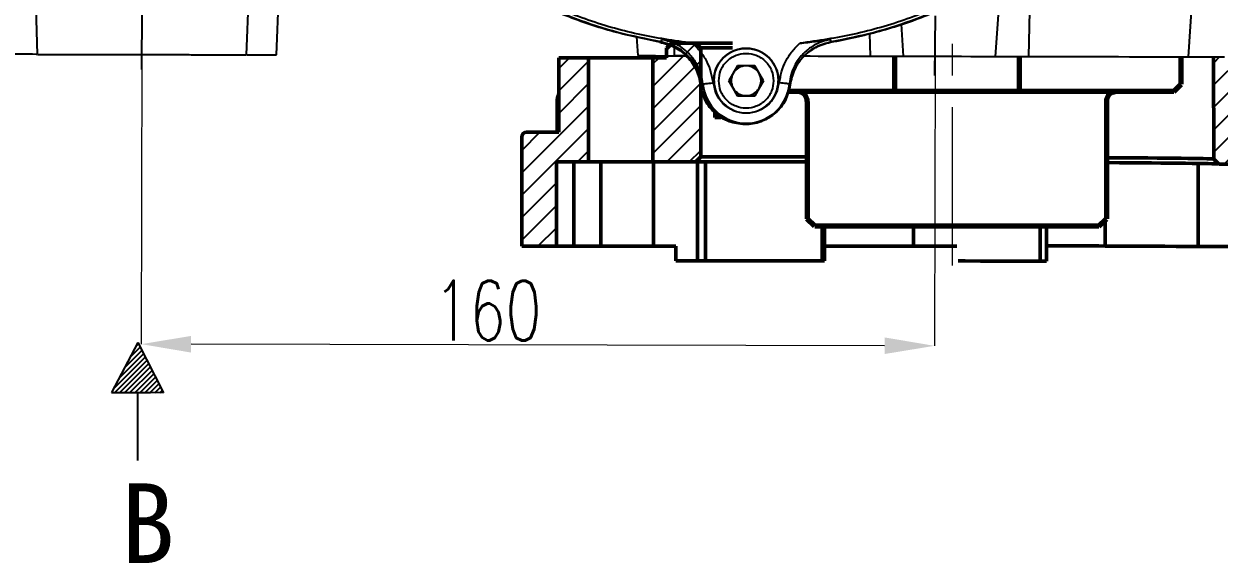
# Model space of a CAD drawing. Header units: millimetres. Extents: x 2642 to 4256, y 821 to 2003.
# Drawn here: x 2862.2 to 3102, y 1499.9 to 1608.1 of the extents above; entities that cross this region are included whole.
import ezdxf

# ---------------------------------------------------------------- set-up
doc = ezdxf.new("R2010")
doc.units = ezdxf.units.MM
doc.linetypes.add('AM_ISO08W050', pattern=[18, 12, -1.5, 3, -1.5])
doc.linetypes.add('CENTER', pattern=[50.8, 31.75, -6.35, 6.35, -6.35])
for name, color, linetype, lineweight in [('1', 7, 'Continuous', 0), ('AM_5', 3, 'Continuous', 25), ('AM_7', 4, 'AM_ISO08W050', 25), ('CAXA0', 7, 'Continuous', 70), ('文字', 7, 'Continuous', 13)]:
    doc.layers.add(name, color=color, linetype=linetype, lineweight=lineweight)
doc.layers.add('5剖面线层', color=2, linetype='Continuous')
doc.layers.add('layer 1', color=7, linetype='Continuous')
doc.styles.add('SLDTEXTSTYLE1', font='txt.shx', dxfattribs={"width": 0.7, "bigfont": 'gbcbig.shx'})
doc.styles.add('STYLE1', font='txt.shx', dxfattribs={"width": 0.8, "height": 3, "bigfont": 'hzdx.shx'})
doc.dimstyles.new('SLDDIMSTYLE12$0', dxfattribs={"dimtxt": 12, "dimasz": 10, "dimexe": 0, "dimexo": 0.0625, "dimgap": 0.875, "dimtad": 1, "dimdec": 1, "dimlfac": 1.8, "dimrnd": 1e-09, "dimzin": 12, "dimdsep": 46, "dimtxsty": 'SLDTEXTSTYLE1', "dimcen": 0.09, "dimdle": 8.16, "dimclrd": 3, "dimclre": 3, "dimadec": 0, "dimazin": 3, "dimtfac": 1, "dimtdec": 1, "dimtofl": 0, "dimtmove": 0, "dimatfit": 3, "dimfxl": 0, "dimfrac": 2, "dimtolj": 1, "dimlwd": 5, "dimlwe": 5, "dimarcsym": 0})

# ---------------------------------------------------------------- blocks, each defined once
blk = doc.blocks.new('*D11')
at = {"layer": 'AM_5', "color": 3, "lineweight": 5, "transparency": 16777216}
blk.add_line((3063.35, 1900.21), (3247.24, 1900.21), dxfattribs=at)
at = {"layer": 'AM_5', "color": 3, "linetype": 'Continuous', "lineweight": 5, "transparency": 16777216}
for p, q in [((3247.24, 1890.21), (3247.24, 1611.47)), ((3110.42, 1601.47), (3247.24, 1601.47))]:
    blk.add_line(p, q, dxfattribs=at)
at = {"layer": 'AM_5', "color": 3, "transparency": 16777216}
for points in [[(3245.58, 1890.21), (3248.91, 1890.21), (3247.24, 1900.21)], [(3245.58, 1611.47), (3248.91, 1611.47), (3247.24, 1601.47)]]:
    blk.add_solid(points, dxfattribs=at)
at = {"layer": 'Defpoints', "color": 0, "transparency": 16777216}
for p in [(3063.29, 1900.21), (3110.35, 1601.47), (3247.24, 1601.47)]:
    blk.add_point(p, dxfattribs=at)
at = {"layer": 'AM_5', "color": 0, "transparency": 16777216, "insert": (3240.37, 1750.84), "char_height": 12, "attachment_point": 5, "rotation": 90, "style": 'SLDTEXTSTYLE1'}
blk.add_mtext('\\A1;350', dxfattribs=at)
blk = doc.blocks.new('*D10')
at = {"layer": 'AM_5', "color": 3, "linetype": 'Continuous', "lineweight": 5, "transparency": 16777216}
for p, q in [((2885.85, 1601.89), (2885.73, 1543.86)), ((3034.85, 1543.54), (2895.73, 1543.84))]:
    blk.add_line(p, q, dxfattribs=at)
at = {"layer": 'AM_5', "color": 3, "lineweight": 5, "transparency": 16777216}
blk.add_line((3044.98, 1601.55), (3044.85, 1543.52), dxfattribs=at)
at = {"layer": 'AM_5', "color": 3, "transparency": 16777216}
for points in [[(2895.73, 1545.51), (2895.73, 1542.17), (2885.73, 1543.86)], [(3034.86, 1545.21), (3034.85, 1541.88), (3044.85, 1543.52)]]:
    blk.add_solid(points, dxfattribs=at)
at = {"layer": 'Defpoints', "color": 0, "transparency": 16777216}
for p in [(2885.85, 1601.95), (3044.98, 1601.61), (2885.73, 1543.86)]:
    blk.add_point(p, dxfattribs=at)
at = {"layer": 'AM_5', "color": 0, "transparency": 16777216, "insert": (2955.21, 1550.59), "char_height": 12, "attachment_point": 5, "rotation": 359.8775, "style": 'SLDTEXTSTYLE1'}
blk.add_mtext('\\A1;160', dxfattribs=at)

msp = doc.modelspace()

# ---------------------------------------------------------------- hatches: boundary and pattern name
at = {"layer": '5剖面线层'}
h = msp.add_hatch(dxfattribs=at)
h.set_pattern_fill('ANSI31', color=256)
h.set_pattern_definition([(45, (5886.606, -2254.8576), (-2.245064, 2.245064), [])])
h.paths.add_polyline_path([(3131.621, 1595.835), (3131.62, 1596.838), (3117.002, 1596.854), (3117, 1601.38), (3107.798, 1601.399), (3107.605, 1600.508), (3106.8, 1601.499), (3101.903, 1601.499), (3100.938, 1600.746), (3100.884, 1580.987), (3101.38, 1580.489), (3101.876, 1579.991), (3106.823, 1579.981), (3106.823, 1560.105), (3113.937, 1560.09), (3113.944, 1563.071), (3121.653, 1563.056), (3121.653, 1585.536), (3122.903, 1586.786), (3122.903, 1590.786), (3122.875, 1590.786)])
edge = h.paths.add_edge_path()
edge.add_spline(control_points=[(3153.744, 1591.809), (3153.744, 1592.138), (3153.713, 1592.461), (3153.619, 1592.938), (3153.58, 1593.095), (3153.486, 1593.408), (3153.43, 1593.563), (3153.244, 1594.015), (3153.091, 1594.301), (3152.731, 1594.842), (3152.521, 1595.098), (3152.063, 1595.558), (3151.813, 1595.764), (3151.27, 1596.128), (3150.981, 1596.283), (3150.383, 1596.531), (3150.069, 1596.627), (3149.428, 1596.756), (3149.105, 1596.788), (3148.614, 1596.818)], knot_values=[0, 0, 0, 0, 0.125, 0.125, 0.1875, 0.1875, 0.25, 0.25, 0.375, 0.375, 0.5, 0.5, 0.625, 0.625, 0.75, 0.75, 0.875, 0.875, 1, 1, 1, 1], degree=3, periodic=0)
edge.add_line((3148.614, 1596.818), (3131.653, 1596.838))
edge.add_line((3131.653, 1596.838), (3131.653, 1595.821))
edge.add_line((3131.653, 1595.821), (3140.375, 1590.786))
edge.add_line((3140.375, 1590.786), (3140.379, 1586.81))
edge.add_line((3140.379, 1586.81), (3141.653, 1585.536))
edge.add_line((3141.653, 1585.536), (3141.653, 1563.035))
edge.add_line((3141.653, 1563.035), (3141.674, 1563.014))
edge.add_line((3141.674, 1563.014), (3153.689, 1562.989))
edge.add_line((3153.689, 1562.989), (3153.744, 1591.809))
h.paths.add_polyline_path([(3141.653, 1585.536), (3140.381, 1585.536), (3140.403, 1564.285), (3141.653, 1563.035)], flags=17)
h.paths.add_polyline_path([(3122.903, 1585.536), (3121.653, 1585.536), (3121.653, 1563.035), (3122.903, 1564.285)], flags=17)
h.paths.add_polyline_path([(2997.991, 1603.277), (2996.997, 1604.271), (2992.1, 1604.271), (2991.106, 1603.277), (2991.106, 1601.29), (2988.373, 1601.29), (2988.373, 1580.42), (2988.464, 1580.42), (2996.997, 1580.42), (2997.991, 1581.414)])
edge = h.paths.add_edge_path()
edge.add_line((2975.454, 1601.29), (2969.492, 1601.29))
edge.add_line((2969.492, 1601.29), (2969.492, 1586.383))
edge.add_line((2969.492, 1586.383), (2963.032, 1586.383))
edge.add_arc((2963.032, 1585.389), 0.994, 90, 180)
edge.add_line((2962.038, 1585.389), (2962.038, 1563.526))
edge.add_line((2962.038, 1563.526), (2968.995, 1563.526))
edge.add_line((2968.995, 1563.526), (2968.995, 1580.42))
edge.add_line((2968.995, 1580.42), (2975.454, 1580.42))
edge.add_line((2975.454, 1580.42), (2975.454, 1601.29))
at = {"layer": 'layer 1'}
h = msp.add_hatch(dxfattribs=at)
h.set_pattern_fill('ANSI31', color=256, scale=0.225)
h.set_pattern_definition([(45, (-4232.64894, 2743.7348), (-0.50513941, 0.50513941), [])])
h.paths.add_polyline_path([(2885.023, 1544.171), (2879.743, 1534.135), (2884.954, 1534.135), (2890.165, 1534.064)])

# ---------------------------------------------------------------- linework, layer by layer
at = {"color": 7, "linetype": 'Continuous', "lineweight": 25}
for p, q in [((2863.272, 1650.267), (2864.855, 1601.997)), ((2906.855, 1601.907), (2908.64, 1650.072)), ((3095.803, 1601.503), (3098.211, 1636.638)), ((2912.855, 1601.894), (2913.598, 1621.963)), ((3064.175, 1621.173), (3063.703, 1601.572)), ((3057.104, 1601.586), (3058.205, 1617.264)), ((3038.181, 1608.048), (3038.604, 1601.625)), ((2985.1, 1605.497), (2985.354, 1601.739)), ((2990.041, 1604.478), (2990.16, 1604.995)), ((3024.097, 1604.478), (3023.977, 1604.995)), ((3032.006, 1601.639), (3031.916, 1606.149)), ((2992.69, 1601.724), (2992.666, 1603.406)), ((2994.905, 1601.719), (2992.69, 1601.724)), ((3005.336, 1599.692), (3003.604, 1596.692)), ((3008.8, 1599.692), (3005.336, 1599.692)), ((3010.532, 1596.692), (3008.8, 1599.692)), ((3091.285, 1601.513), (3102.034, 1601.49)), ((2998.243, 1595.827), (2998.392, 1596.077)), ((3000.568, 1596.699), (3000.568, 1596.699)), ((3003.604, 1596.692), (3005.336, 1593.692)), ((3004.47, 1595.192), (3003.604, 1596.692)), ((3005.336, 1593.692), (3004.47, 1595.192)), ((3008.8, 1593.692), (3010.532, 1596.692)), ((3009.666, 1595.192), (3008.8, 1593.692)), ((3010.532, 1596.692), (3009.666, 1595.192)), ((3013.568, 1596.685), (3013.568, 1596.685)), ((3015.894, 1595.827), (3015.745, 1596.077)), ((3005.336, 1593.692), (3008.8, 1593.692)), ((3005.336, 1593.692), (3005.336, 1593.692)), ((3007.068, 1593.692), (3005.336, 1593.692)), ((3008.8, 1593.692), (3007.068, 1593.692)), ((3008.8, 1593.692), (3008.8, 1593.692))]:
    msp.add_line(p, q, dxfattribs=at)
at = {"lineweight": 50}
for p, q in [((2992.1, 1604.271), (2991.106, 1603.277)), ((2996.997, 1604.271), (2992.1, 1604.271)), ((2997.991, 1603.277), (2996.997, 1604.271)), ((2996.997, 1604.271), (3004.342, 1604.271)), ((2991.106, 1601.29), (2991.106, 1603.277)), ((2997.991, 1603.277), (2997.991, 1581.414)), ((2969.492, 1586.383), (2969.492, 1601.29)), ((2969.492, 1601.29), (2975.454, 1601.29)), ((2975.454, 1601.29), (2975.454, 1580.42)), ((2991.106, 1601.29), (2975.454, 1601.29)), ((2988.373, 1580.42), (2988.373, 1601.29)), ((3100.859, 1601.499), (3100.884, 1580.987)), ((2969.157, 1592.346), (2969.157, 1586.383)), ((2969.492, 1592.346), (2969.157, 1592.346)), ((3000.788, 1590.24), (3000.807, 1589.327)), ((3000.807, 1589.327), (3001.976, 1589.319)), ((2962.038, 1563.526), (2962.038, 1585.389)), ((2969.492, 1586.383), (2963.032, 1586.383)), ((2968.995, 1563.526), (2968.995, 1580.42)), ((2968.995, 1580.42), (3019.342, 1580.42)), ((2972.48, 1563.526), (2972.48, 1580.42)), ((2977.933, 1580.42), (2977.933, 1563.526)), ((2988.464, 1580.42), (2988.464, 1563.526)), ((2996.997, 1580.42), (2997.991, 1581.414)), ((2997.32, 1560.545), (2997.32, 1580.42)), ((2997.991, 1581.414), (3019.342, 1581.414)), ((2998.898, 1580.42), (2998.898, 1560.545)), ((3097.759, 1580.112), (3097.724, 1563.445)), ((3101.876, 1579.991), (3106.823, 1579.981)), ((3079.08, 1568.764), (3079.069, 1563.546)), ((3022.292, 1560.545), (3022.292, 1567.526)), ((3022.815, 1560.545), (3022.815, 1567.526)), ((3040.664, 1567.526), (3040.664, 1563.526)), ((3066.032, 1560.498), (3066.046, 1567.526)), ((3067.329, 1567.526), (3067.314, 1560.5)), ((3067.362, 1567.526), (3067.354, 1563.552)), ((2962.038, 1563.526), (2992.986, 1563.526)), ((2992.986, 1563.526), (2988.464, 1563.526)), ((2992.986, 1560.545), (2992.986, 1563.526)), ((3049.342, 1563.526), (3022.815, 1563.526)), ((3067.337, 1563.516), (3067.331, 1560.535)), ((3067.354, 1563.552), (3067.337, 1563.516)), ((2992.986, 1560.545), (2997.32, 1560.545)), ((3022.815, 1560.545), (2997.32, 1560.545)), ((3067.314, 1560.5), (3067.331, 1560.535))]:
    msp.add_line(p, q, dxfattribs=at)
at = {"color": 7, "linetype": 'Continuous', "lineweight": 50}
msp.add_line((3004.342, 1603.277), (2997.991, 1603.277), dxfattribs=at)
at = {"color": 7, "linetype": 'Continuous', "lineweight": 25, "flags": 128}
for points in [[(2985.354, 1601.739), (2985.363, 1601.739), (2985.661, 1601.739), (2986.367, 1601.737), (2987.45, 1601.735), (2988.862, 1601.732), (2990.54, 1601.728), (2992.41, 1601.724)], [(2992.41, 1601.724), (2993.591, 1601.722), (2994.714, 1601.719), (2994.967, 1601.719)], [(3018.709, 1601.668), (3019.898, 1601.665), (3021.538, 1601.662), (3023.221, 1601.658), (3024.872, 1601.655), (3026.418, 1601.651), (3027.79, 1601.648)], [(3027.79, 1601.648), (3028.531, 1601.647), (3029.336, 1601.645), (3030.192, 1601.643), (3031.088, 1601.641), (3032.012, 1601.639), (3032.951, 1601.637), (3033.891, 1601.635), (3034.821, 1601.633)], [(3034.821, 1601.633), (3035.59, 1601.632), (3036.363, 1601.63), (3037.137, 1601.628), (3037.912, 1601.627), (3038.69, 1601.625), (3039.469, 1601.623), (3040.25, 1601.622), (3041.032, 1601.62)], [(3041.032, 1601.62), (3042.569, 1601.617), (3044.341, 1601.613), (3046.269, 1601.609), (3048.268, 1601.605), (3050.248, 1601.6), (3052.122, 1601.596), (3053.806, 1601.593), (3055.226, 1601.59), (3056.318, 1601.587), (3057.034, 1601.586)], [(3057.034, 1601.586), (3057.429, 1601.585), (3057.967, 1601.584), (3058.641, 1601.583), (3059.439, 1601.581), (3060.35, 1601.579), (3061.359, 1601.577), (3062.451, 1601.574), (3063.609, 1601.572)], [(3063.609, 1601.572), (3066.444, 1601.566), (3069.215, 1601.56), (3071.911, 1601.554), (3074.524, 1601.549), (3077.043, 1601.543), (3079.461, 1601.538), (3081.768, 1601.533), (3083.957, 1601.528)], [(3083.957, 1601.528), (3084.709, 1601.527), (3085.525, 1601.525), (3086.398, 1601.523), (3087.319, 1601.521), (3088.278, 1601.519), (3089.266, 1601.517), (3090.271, 1601.515), (3091.285, 1601.513)], [(2998.392, 1596.077), (2998.436, 1596.081), (2998.553, 1596.092), (2998.739, 1596.11), (2998.987, 1596.133), (2999.287, 1596.162), (2999.629, 1596.194), (2999.999, 1596.229), (3000.383, 1596.265)], [(3015.745, 1596.077), (3015.701, 1596.081), (3015.584, 1596.092), (3015.398, 1596.11), (3015.15, 1596.133), (3014.85, 1596.162), (3014.508, 1596.194), (3014.138, 1596.229), (3013.754, 1596.265)]]:
    msp.add_lwpolyline(points, dxfattribs=at)
at = {"lineweight": 50, "flags": 128}
for points in [[(3079.342, 1581.265), (3081.355, 1581.253), (3083.557, 1581.238), (3085.653, 1581.222), (3087.636, 1581.206), (3089.5, 1581.19), (3091.239, 1581.174), (3092.848, 1581.157), (3094.322, 1581.14), (3095.655, 1581.123), (3096.844, 1581.106), (3097.886, 1581.088), (3098.776, 1581.071), (3099.513, 1581.054), (3100.094, 1581.037), (3100.517, 1581.02), (3100.78, 1581.003), (3100.884, 1580.987)], [(3101.876, 1579.991), (3101.771, 1580.008), (3101.503, 1580.025), (3101.073, 1580.042), (3100.481, 1580.059), (3099.731, 1580.077), (3098.823, 1580.095), (3097.762, 1580.112), (3096.55, 1580.13), (3095.191, 1580.147), (3093.69, 1580.164), (3092.05, 1580.182), (3090.277, 1580.198), (3088.377, 1580.215), (3086.356, 1580.231), (3084.22, 1580.247), (3081.975, 1580.262), (3079.628, 1580.277), (3079.342, 1580.278)], [(3100.884, 1580.987), (3101.38, 1580.489), (3101.876, 1579.991)], [(3079.069, 1563.546), (3077.834, 1563.551), (3076.555, 1563.555), (3075.254, 1563.558), (3073.953, 1563.56), (3072.674, 1563.561), (3071.44, 1563.562), (3070.271, 1563.561), (3069.189, 1563.559), (3068.211, 1563.556), (3067.354, 1563.552)], [(3097.724, 1563.445), (3095.572, 1563.459), (3093.362, 1563.472), (3091.099, 1563.485), (3088.784, 1563.498), (3086.42, 1563.511), (3084.012, 1563.523), (3081.56, 1563.535), (3079.069, 1563.546)], [(3097.724, 1563.445), (3099.212, 1563.441), (3100.673, 1563.436), (3102.089, 1563.431), (3103.44, 1563.424), (3104.359, 1563.419)], [(3066.032, 1560.498), (3063.09, 1560.508), (3060.11, 1560.518), (3057.1, 1560.527), (3054.067, 1560.535), (3051.021, 1560.542), (3049.633, 1560.545)]]:
    msp.add_lwpolyline(points, dxfattribs=at)
at = {"color": 7, "linetype": 'Continuous', "lineweight": 25}
msp.add_circle((3007.068, 1596.692), 6.5, dxfattribs=at)
for centre, radius, start, end in [((3007.068, 1596.692), 6.5, 359.93876, 180), ((3007.068, 1596.692), 3, 90, 150), ((3007.068, 1596.692), 3, 30, 90), ((3007.068, 1596.692), 3, 150, 210), ((3007.068, 1596.692), 3, 330, 30), ((3007.069, 1596.898), 8.715, 185.40246, 354.59754), ((3007.068, 1596.692), 6.44, 179.93876, 359.93876), ((3007.068, 1596.692), 3, 210, 270), ((3007.068, 1596.692), 3, 270, 330)]:
    msp.add_arc(centre, radius, start, end, dxfattribs=at)
at = {"lineweight": 50}
for centre, radius, start, end in [((2974.126, 1592.346), 4.969, 158.86574, 180), ((2963.032, 1585.389), 0.994, 90, 180), ((3066.543, 1622.012), 61.517, 269.52343, 270.71797)]:
    msp.add_arc(centre, radius, start, end, dxfattribs=at)
at = {"color": 7, "linetype": 'Continuous', "lineweight": 25}
for points in [[(2996.279, 1604.224), (2992.627, 1604.748), (2985.324, 1605.796), (2974.681, 1608.916), (2964.438, 1613.124), (2954.737, 1618.479), (2945.698, 1624.884), (2937.436, 1632.265), (2930.055, 1640.527), (2923.65, 1649.566), (2918.295, 1659.267), (2914.087, 1669.51), (2910.967, 1680.153), (2909.919, 1687.456), (2909.395, 1691.108)], [(3104.742, 1691.108), (3104.218, 1687.456), (3103.17, 1680.153), (3100.05, 1669.51), (3095.842, 1659.267), (3090.487, 1649.566), (3084.082, 1640.527), (3076.701, 1632.265), (3068.439, 1624.884), (3059.4, 1618.479), (3049.699, 1613.124), (3039.456, 1608.916), (3028.813, 1605.796), (3021.51, 1604.748), (3017.858, 1604.224)], [(2989.737, 1604.427), (2986.442, 1605.113), (2979.854, 1606.486), (2970.302, 1609.806), (2961.118, 1614.01), (2952.415, 1619.146), (2944.279, 1625.135), (2936.794, 1631.923), (2930.038, 1639.436), (2924.084, 1647.599), (2918.986, 1656.323), (2914.821, 1665.525), (2911.541, 1675.091), (2910.197, 1681.685), (2909.524, 1684.983)], [(3104.54, 1684.566), (3103.853, 1681.271), (3102.48, 1674.683), (3099.16, 1665.131), (3094.956, 1655.947), (3089.82, 1647.244), (3083.831, 1639.108), (3077.043, 1631.623), (3069.53, 1624.868), (3061.368, 1618.913), (3052.643, 1613.815), (3043.441, 1609.65), (3033.875, 1606.37), (3027.281, 1605.026), (3023.984, 1604.353)], [(2990.041, 1604.478), (2987.127, 1605.066), (2981.299, 1606.241), (2972.805, 1608.994), (2964.576, 1612.441), (2956.705, 1616.642), (2949.204, 1621.487), (2944.611, 1625.261), (2942.314, 1627.148)], [(3071.823, 1627.148), (3069.526, 1625.261), (3064.933, 1621.487), (3057.432, 1616.642), (3049.561, 1612.441), (3041.332, 1608.994), (3032.838, 1606.241), (3027.01, 1605.066), (3024.097, 1604.478)], [(2989.737, 1604.427), (2990.764, 1604.144), (2992.82, 1603.58), (2995.354, 1601.563), (2997.231, 1598.925), (2997.685, 1596.842), (2997.911, 1595.8)], [(3095.803, 1601.503), (3096.13, 1601.503), (3096.784, 1601.501), (3098.485, 1601.498), (3100.573, 1601.493), (3102.204, 1601.49), (3103.019, 1601.488)], [(3006.825, 1587.898), (3005.739, 1588.015), (3003.568, 1588.248), (3000.756, 1590.031), (2998.649, 1592.609), (2998.157, 1594.737), (2997.911, 1595.8)], [(3007.069, 1588.007), (3005.993, 1588.121), (3003.842, 1588.348), (3001.056, 1590.112), (2998.969, 1592.665), (2998.485, 1594.773), (2998.243, 1595.827)], [(3015.894, 1595.827), (3015.652, 1594.773), (3015.168, 1592.665), (3013.081, 1590.112), (3010.295, 1588.348), (3008.144, 1588.121), (3007.069, 1588.007)]]:
    msp.add_open_spline(points, degree=3, dxfattribs=at)
for points, knots in [([(2998.243, 1595.827), (2998.016, 1596.873), (2997.564, 1598.961), (2995.686, 1601.61), (2993.141, 1603.631), (2991.075, 1604.195), (2990.041, 1604.478)], [0, 0, 0, 0, 0.2500652, 0.4994456, 0.7493864, 1, 1, 1, 1]), ([(2990.16, 1604.995), (2991.131, 1604.858), (2993.064, 1604.585), (2995.211, 1604.344), (2996.279, 1604.224)], [0, 0, 0, 0, 0.5024427, 1, 1, 1, 1]), ([(2998.392, 1596.077), (2998.295, 1596.718), (2998.111, 1597.941), (2997.509, 1599.421), (2996.894, 1600.51), (2996.352, 1601.276), (2995.257, 1602.563), (2993.298, 1604.143), (2991.191, 1604.715), (2990.16, 1604.995)], [0, 0, 0, 0, 0.1490589, 0.284486, 0.365253, 0.4374072, 0.5004523, 0.7554674, 1, 1, 1, 1]), ([(2996.279, 1604.224), (2996.832, 1603.69), (2997.933, 1602.625), (2999.153, 1600.668), (3000.039, 1598.54), (3000.268, 1597.025), (3000.383, 1596.265)], [0, 0, 0, 0, 0.250755, 0.4999887, 0.7492331, 1, 1, 1, 1]), ([(3013.754, 1596.265), (3013.869, 1597.025), (3014.098, 1598.54), (3014.984, 1600.668), (3016.204, 1602.625), (3017.306, 1603.69), (3017.858, 1604.224)], [0, 0, 0, 0, 0.2507669, 0.5000113, 0.749245, 1, 1, 1, 1]), ([(3023.977, 1604.995), (3022.943, 1604.72), (3021.55, 1604.349), (3020.016, 1603.394), (3019.136, 1602.716), (3018.297, 1601.901), (3017.471, 1600.882), (3016.688, 1599.571), (3016.026, 1597.941), (3015.842, 1596.718), (3015.745, 1596.077)], [0, 0, 0, 0, 0.2442896, 0.3290361, 0.4144899, 0.500125, 0.5979924, 0.7157703, 0.8510724, 1, 1, 1, 1]), ([(3023.984, 1604.353), (3022.954, 1604.076), (3020.896, 1603.52), (3018.356, 1601.513), (3016.496, 1598.939), (3016.044, 1596.921), (3015.825, 1595.943)], [0, 0, 0, 0, 0.2537692, 0.5075384, 0.7613077, 1, 1, 1, 1]), ([(3024.097, 1604.478), (3023.064, 1604.197), (3021.002, 1603.635), (3018.458, 1601.617), (3016.577, 1598.967), (3016.122, 1596.875), (3015.894, 1595.827)], [0, 0, 0, 0, 0.2500466, 0.4994486, 0.7493959, 1, 1, 1, 1]), ([(3017.858, 1604.224), (3018.926, 1604.344), (3021.073, 1604.585), (3023.006, 1604.858), (3023.977, 1604.995)], [0, 0, 0, 0, 0.4975573, 1, 1, 1, 1]), ([(2864.767, 1601.997), (2864.728, 1601.997), (2863.662, 1602), (2862.096, 1602.003), (2860.224, 1602.007), (2859.075, 1602.009), (2858.928, 1602.01), (2858.855, 1602.01)], [0, 0, 0, 0, 0.0094252, 0.2570689, 0.5047126, 0.7523563, 1, 1, 1, 1]), ([(2864.901, 1601.997), (2864.927, 1601.997), (2864.983, 1601.996), (2865.867, 1601.995), (2867.364, 1601.991), (2869.462, 1601.987), (2872.072, 1601.981), (2875.119, 1601.975), (2878.504, 1601.967), (2882.12, 1601.96), (2884.61, 1601.954), (2885.855, 1601.952)], [0, 0, 0, 0, 0.0943349, 0.2075431, 0.3207512, 0.4339593, 0.5471675, 0.6603756, 0.7735837, 0.8867919, 1, 1, 1, 1]), ([(2885.855, 1601.952), (2887.099, 1601.949), (2889.589, 1601.944), (2893.206, 1601.936), (2896.59, 1601.929), (2899.637, 1601.922), (2902.247, 1601.917), (2904.346, 1601.912), (2905.842, 1601.909), (2906.726, 1601.907), (2906.783, 1601.907), (2906.809, 1601.907)], [0, 0, 0, 0, 0.1132081, 0.2264163, 0.3396244, 0.4528325, 0.5660407, 0.6792488, 0.792457, 0.9056651, 1, 1, 1, 1]), ([(2906.942, 1601.907), (2906.981, 1601.907), (2908.047, 1601.905), (2909.613, 1601.901), (2911.485, 1601.897), (2912.634, 1601.895), (2912.781, 1601.895), (2912.855, 1601.894)], [0, 0, 0, 0, 0.0094252, 0.2570689, 0.5047126, 0.7523563, 1, 1, 1, 1]), ([(3001.568, 1596.692), (3001.642, 1597.384), (3001.755, 1598.448), (3002.44, 1599.729), (3003.15, 1600.609), (3004.031, 1601.323), (3005.312, 1601.988), (3007.068, 1602.325), (3008.824, 1601.988), (3010.105, 1601.323), (3010.986, 1600.609), (3011.696, 1599.729), (3012.382, 1598.448), (3012.495, 1597.384), (3012.568, 1596.692)], [0, 0, 0, 0, 0.1197284, 0.1841803, 0.25, 0.3158197, 0.3802716, 0.5, 0.6197284, 0.6841803, 0.75, 0.8158197, 0.8802716, 1, 1, 1, 1]), ([(3012.568, 1596.692), (3012.495, 1596), (3012.382, 1594.936), (3011.696, 1593.655), (3010.986, 1592.775), (3010.105, 1592.061), (3008.824, 1591.397), (3007.068, 1591.059), (3005.312, 1591.397), (3004.031, 1592.061), (3003.15, 1592.775), (3002.44, 1593.655), (3001.755, 1594.936), (3001.642, 1596), (3001.568, 1596.692)], [0, 0, 0, 0, 0.1197284, 0.1841803, 0.25, 0.3158197, 0.3802716, 0.5, 0.6197284, 0.6841803, 0.75, 0.8158197, 0.8802716, 1, 1, 1, 1]), ([(3011.241, 1589.211), (3010.84, 1588.94), (3009.535, 1588.059), (3007.934, 1587.964), (3006.825, 1587.898)], [0, 0, 0, 0, 0.3071913, 1, 1, 1, 1])]:
    msp.add_open_spline(points, degree=3, knots=knots, dxfattribs=at)
at = {"layer": '1', "color": 1, "linetype": 'CENTER'}
msp.add_line((3048.5, 1559.646), (3048.5, 1639.658), dxfattribs=at)
at = {"layer": 'AM_7'}
for p, q in [((3044.955, 1597.736), (3046.799, 1900.248)), ((2885.848, 1598.952), (2886.075, 1704.951))]:
    msp.add_line(p, q, dxfattribs=at)
at = {"layer": 'CAXA0', "color": 4}
for p, q in [((3036.842, 1601.526), (3036.842, 1594.526)), ((3061.842, 1601.526), (3061.842, 1594.526)), ((3094.342, 1596.026), (3094.32, 1601.506)), ((3092.842, 1594.526), (3094.342, 1596.026)), ((3092.842, 1594.526), (3015.458, 1594.526)), ((3019.342, 1592.526), (3019.342, 1569.026)), ((3079.342, 1592.526), (3079.342, 1569.026)), ((3020.842, 1567.526), (3019.342, 1569.026)), ((3077.842, 1567.526), (3079.342, 1569.026)), ((3077.842, 1567.526), (3020.842, 1567.526))]:
    msp.add_line(p, q, dxfattribs=at)
for centre, start, end in [((3017.342, 1592.526), 0, 90), ((3081.342, 1592.526), 90, 180)]:
    msp.add_arc(centre, 2, start, end, dxfattribs=at)
at = {"layer": 'layer 1'}
for p, q in [((2885.023, 1544.171), (2879.743, 1534.135)), ((2885.023, 1544.171), (2890.165, 1534.064)), ((2879.743, 1534.135), (2887.602, 1534.135)), ((2890.165, 1534.064), (2882.307, 1534.171)), ((2884.954, 1534.135), (2884.954, 1520.54))]:
    msp.add_line(p, q, dxfattribs=at)

# ---------------------------------------------------------------- texts
at = {"layer": '文字', "insert": (2887, 1507.938), "char_height": 16, "width": 240, "attachment_point": 5, "style": 'STYLE1'}
msp.add_mtext('\\pt176;{\\fSimSun|b0|i0|c134|p2;\\W1;B}', dxfattribs=at)

# ---------------------------------------------------------------- dimensions: what is measured, and where the dimension line sits
at = {"layer": 'AM_5'}
dim = msp.add_linear_dim(base=(3247.242, 1601.472), p1=(3063.286, 1900.213), p2=(3110.354, 1601.472), angle=90, text='350', dimstyle='SLDDIMSTYLE12$0', override={"dimlfac": 1, "dimpost": ''}, dxfattribs=at)
dim.commit()
dim.dimension.update_dxf_attribs({"geometry": '*D11', "text_midpoint": (3240.367, 1750.843)})
dim = msp.add_linear_dim(base=(2885.73, 1543.862), p1=(3044.978, 1601.612), p2=(2885.855, 1601.952), angle=179.87749, text='160', dimstyle='SLDDIMSTYLE12$0', override={"dimlfac": 1}, dxfattribs=at)
dim.commit()
dim.dimension.update_dxf_attribs({"geometry": '*D10', "text_midpoint": (2955.196, 1543.713), "dimtype": 160})

doc.saveas('drawing.dxf')
